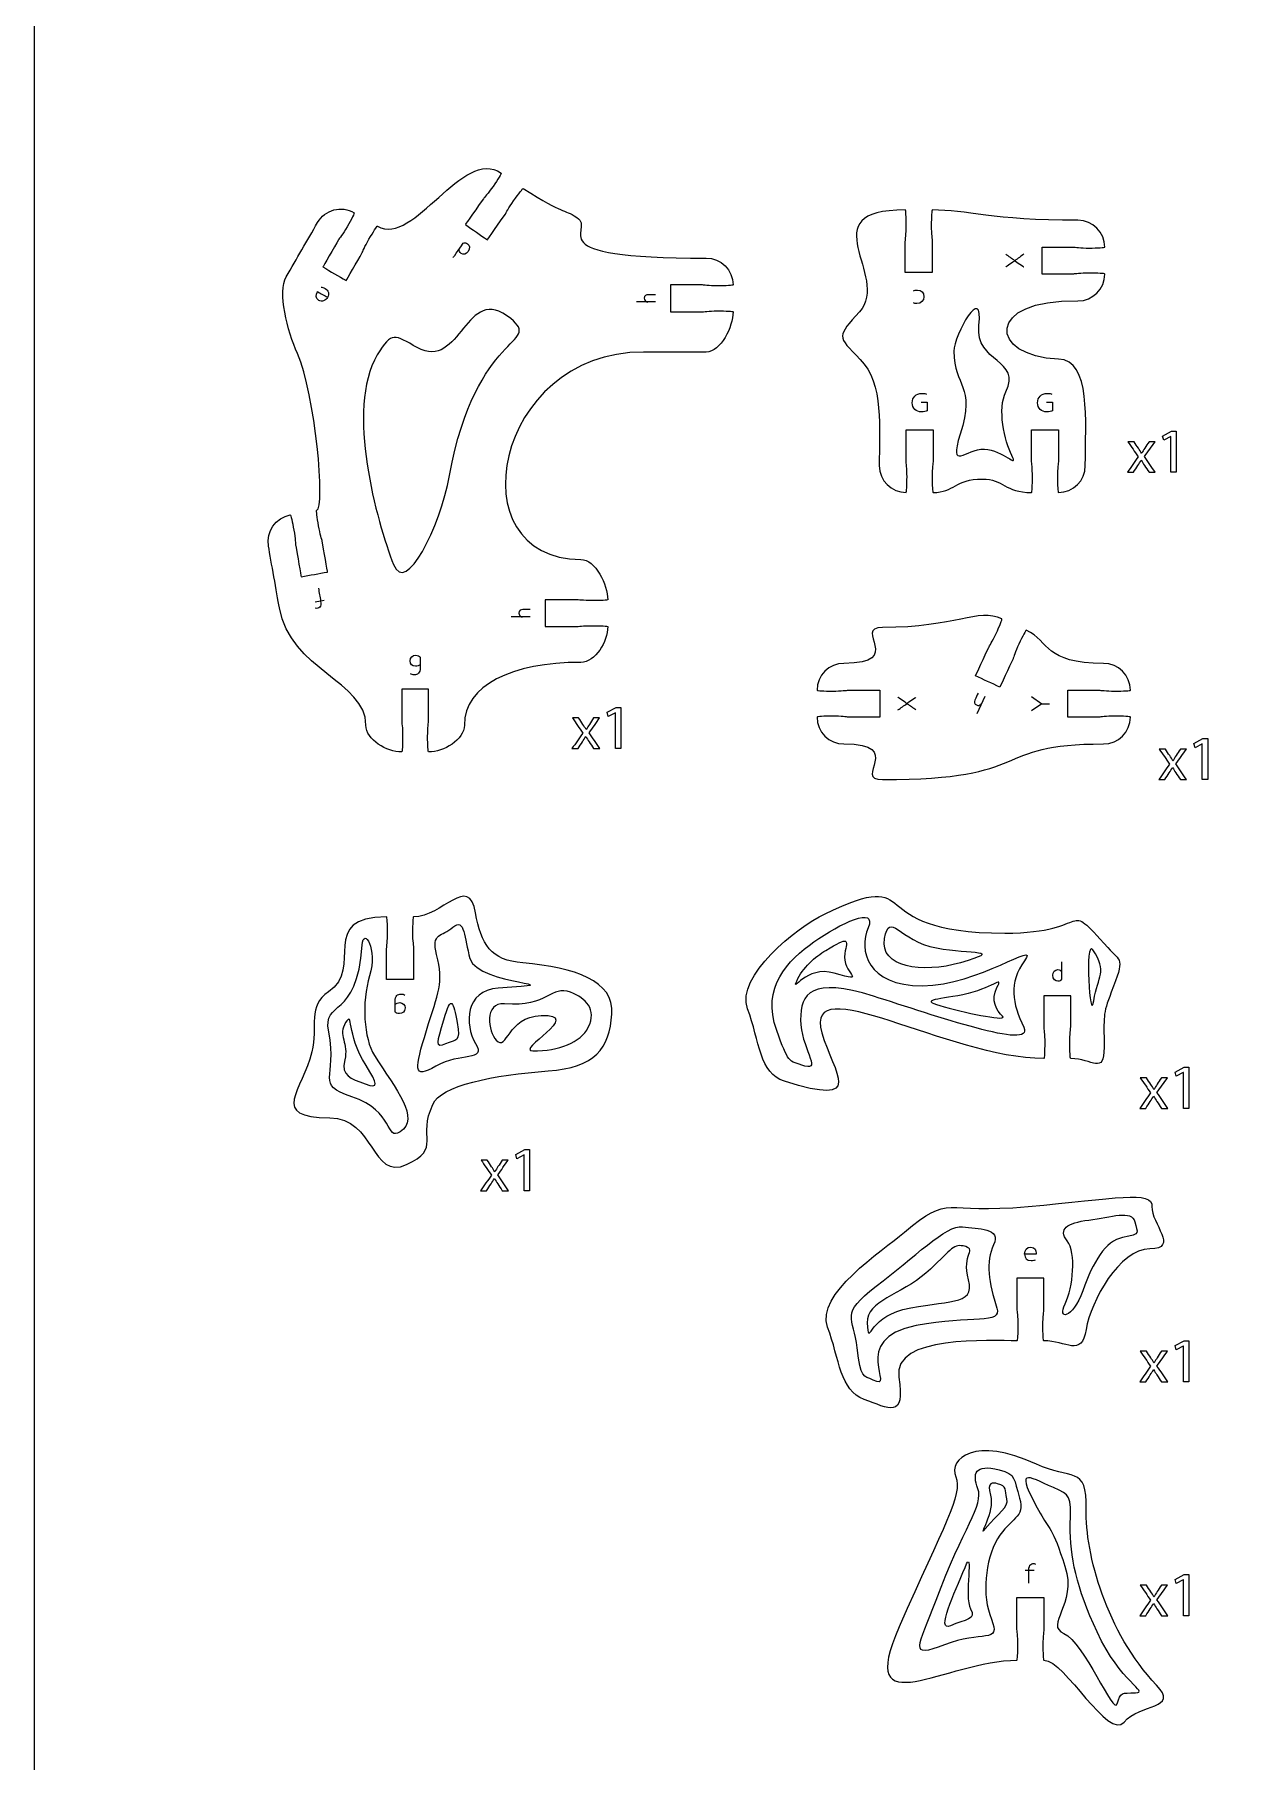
# Model space of a CAD drawing. Extents: x 0 to 1000, y 0 to 600.
# Drawn here: x 203.9 to 339.8, y 214.3 to 407.2 of the extents above; entities that cross this region are included whole.
import ezdxf

# ---------------------------------------------------------------- set-up
doc = ezdxf.new("R2010")
doc.units = 0
doc.header["$MEASUREMENT"] = 0
doc.layers.add('DEFAULT', color=7, linetype='CONTINUOUS')

msp = doc.modelspace()

# ---------------------------------------------------------------- linework, layer by layer
at = {"layer": 'DEFAULT', "color": 250}
for points in [[(349.46, 570.05), (980.05, 570.05), (980.05, 20.05), (203.88, 20.05), (203.88, 570.05), (223.88, 570.05)], [(273.25, 377.32), (271.12, 377.32)], [(236.24, 343.98), (235.23, 343.8)], [(259.25, 342.16), (257.12, 342.16)], [(310.01, 333.27), (309.11, 331.34)], [(315.22, 333.25), (316.39, 332.44), (317.25, 332.44)], [(316.39, 332.44), (315.22, 331.67)], [(314.53, 235.69), (315.55, 235.69)]]:
    msp.add_lwpolyline(points, dxfattribs=at)
for points in [[(330.81, 362.3), (330.8, 362.3), (330, 361.87), (329.88, 362.35), (330.88, 362.88), (331.41, 362.88), (331.41, 358.3), (330.81, 358.3)], [(268.78, 331.45), (268.77, 331.45), (267.97, 331.02), (267.85, 331.49), (268.85, 332.03), (269.38, 332.03), (269.38, 327.44), (268.78, 327.44)], [(334.31, 327.97), (334.3, 327.97), (333.5, 327.54), (333.38, 328.02), (334.38, 328.55), (334.91, 328.55), (334.91, 323.97), (334.31, 323.97)], [(332.2, 291.27), (332.18, 291.27), (331.39, 290.84), (331.27, 291.31), (332.27, 291.85), (332.8, 291.85), (332.8, 287.26), (332.2, 287.26)], [(258.58, 282.07), (258.56, 282.07), (257.76, 281.64), (257.64, 282.11), (258.65, 282.65), (259.18, 282.65), (259.18, 278.06), (258.58, 278.06)], [(332.2, 260.72), (332.18, 260.72), (331.39, 260.29), (331.27, 260.77), (332.27, 261.3), (332.8, 261.3), (332.8, 256.72), (332.2, 256.72)], [(332.2, 234.61), (332.18, 234.61), (331.39, 234.18), (331.27, 234.65), (332.27, 235.19), (332.8, 235.19), (332.8, 230.6), (332.2, 230.6)]]:
    msp.add_lwpolyline(points, close=True, dxfattribs=at)
at = {"layer": 'DEFAULT', "color": 1}
for points, knots in [([(230.01, 350.06), (230.32, 348.33), (230.92, 344.89), (231.23, 343.16), (232.44, 336.27), (240.9, 334.88), (240.9, 330.07), (240.9, 328.41), (243.24, 327.06), (244.89, 327.06), (244.95, 327.06), (245, 327.85), (245, 328.81), (245, 329.78), (244.89, 330.39), (244.89, 330.56), (244.89, 331.73), (244.89, 332.9), (244.89, 334.06), (245.9, 334.06), (246.9, 334.06), (247.9, 334.06), (247.9, 332.9), (247.9, 331.73), (247.9, 330.56), (247.9, 330.39), (247.79, 329.78), (247.79, 328.81), (247.79, 327.85), (247.84, 327.06), (247.9, 327.06), (249.56, 327.06), (251.89, 328.41), (251.89, 330.07), (251.89, 334.49), (257.16, 337.07), (264.9, 337.07), (266.56, 337.07), (267.9, 339.41), (267.9, 341.07), (267.9, 341.12), (267.11, 341.16), (266.15, 341.16), (265.18, 341.16), (264.57, 341.07), (264.4, 341.07), (263.23, 341.07), (262.06, 341.07), (260.9, 341.07), (260.9, 342.07), (260.9, 343.06), (260.9, 344.06), (262.06, 344.06), (263.23, 344.06), (264.4, 344.06), (264.57, 344.06), (265.18, 343.97), (266.15, 343.97), (267.11, 343.97), (267.9, 344.01), (267.9, 344.06), (267.9, 345.72), (266.56, 348.57), (264.9, 348.57), (250.9, 348.57), (255.11, 371.73), (271.9, 371.73), (274.23, 371.73), (276.56, 371.73), (278.9, 371.73), (280.55, 371.73), (281.9, 374.57), (281.9, 376.22), (281.9, 376.28), (281.11, 376.32), (280.15, 376.32), (279.18, 376.32), (278.57, 376.22), (278.4, 376.22), (277.23, 376.22), (276.07, 376.22), (274.9, 376.22), (274.9, 377.22), (274.9, 378.22), (274.9, 379.23), (276.07, 379.23), (277.23, 379.23), (278.4, 379.23), (278.57, 379.22), (279.18, 379.12), (280.15, 379.12), (281.11, 379.12), (281.9, 379.17), (281.9, 379.22), (281.9, 380.88), (280.55, 382.22), (278.9, 382.22), (259.34, 382.22), (266.7, 385.33), (264.47, 386.75), (262.76, 387.84), (263.27, 386.92), (258.47, 389.99), (258.43, 390.02), (257.94, 389.41), (257.39, 388.61), (256.83, 387.82), (256.56, 387.26), (256.47, 387.12), (255.96, 386.4), (254.46, 384.25), (254.46, 384.25), (253.64, 384.83), (252.82, 385.4), (252, 385.97), (252, 385.97), (253.51, 388.12), (254.01, 388.84), (254.11, 388.98), (254.54, 389.42), (255.09, 390.22), (255.65, 391.01), (256.06, 391.68), (256.01, 391.71), (251.69, 394.72), (246.3, 383.42), (242.19, 385.79), (242.14, 385.82), (241.71, 385.16), (241.23, 384.32), (240.75, 383.48), (240.53, 382.91), (240.44, 382.76), (240.01, 382), (238.69, 379.72), (238.69, 379.72), (237.83, 380.22), (236.96, 380.72), (236.09, 381.23), (236.09, 381.23), (237.41, 383.5), (237.84, 384.26), (237.93, 384.41), (238.32, 384.88), (238.81, 385.72), (239.29, 386.56), (239.64, 387.26), (239.59, 387.29), (238.16, 388.12), (236.33, 387.63), (235.5, 386.19), (234.33, 384.17), (233.16, 382.15), (232, 380.13), (231.02, 378.44), (232.12, 374.1), (233.25, 371.55), (235.24, 367.04), (236.4, 354.23), (235.4, 354.05), (235.35, 354.04), (235.44, 353.26), (235.61, 352.31), (235.78, 351.36), (235.98, 350.78), (236.01, 350.6), (236.16, 349.74), (236.62, 347.16), (236.62, 347.16), (235.63, 346.99), (234.65, 346.81), (233.66, 346.64), (233.66, 346.64), (233.21, 349.22), (233.06, 350.09), (233.02, 350.26), (233.02, 350.87), (232.85, 351.83), (232.68, 352.77), (232.51, 353.53), (232.45, 353.53), (230.81, 353.24), (229.73, 351.69), (230.01, 350.06)], [1, 1, 1, 1, 2, 2, 2, 3, 3, 3, 4, 4, 4, 5, 5, 5, 6, 6, 6, 15.92, 15.92, 15.92, 24.43, 24.43, 24.43, 34.35, 34.35, 34.35, 35.35, 35.35, 35.35, 36.35, 36.35, 36.35, 37.35, 37.35, 37.35, 38.35, 38.35, 38.35, 39.35, 39.35, 39.35, 40.35, 40.35, 40.35, 41.35, 41.35, 41.35, 51.27, 51.27, 51.27, 59.77, 59.77, 59.77, 69.69, 69.69, 69.69, 70.69, 70.69, 70.69, 71.69, 71.69, 71.69, 72.69, 72.69, 72.69, 73.69, 73.69, 73.69, 93.53, 93.53, 93.53, 94.53, 94.53, 94.53, 95.53, 95.53, 95.53, 96.53, 96.53, 96.53, 106.45, 106.45, 106.45, 114.96, 114.96, 114.96, 124.88, 124.88, 124.88, 125.88, 125.88, 125.88, 126.88, 126.88, 126.88, 127.88, 127.88, 127.88, 128.88, 128.88, 128.88, 129.88, 129.88, 129.88, 130.88, 130.88, 130.88, 131.88, 131.88, 131.88, 132.88, 132.88, 132.88, 141.388543, 141.388543, 141.388543, 142.388543, 142.388543, 142.388543, 143.388543, 143.388543, 143.388543, 144.388543, 144.388543, 144.388543, 145.388543, 145.388543, 145.388543, 146.388543, 146.388543, 146.388543, 147.388543, 147.388543, 147.388543, 148.388543, 148.388543, 148.388543, 156.901151, 156.901151, 156.901151, 157.901151, 157.901151, 157.901151, 158.901151, 158.901151, 158.901151, 159.901151, 159.901151, 159.901151, 160.901151, 160.901151, 160.901151, 180.748128, 180.748128, 180.748128, 181.748128, 181.748128, 181.748128, 182.748128, 182.748128, 182.748128, 183.748128, 183.748128, 183.748128, 184.748128, 184.748128, 184.748128, 185.748128, 185.748128, 185.748128, 194.256083, 194.256083, 194.256083, 195.256083, 195.256083, 195.256083, 196.256083, 196.256083, 196.256083, 197.256083, 197.256083, 197.256083, 198.256083, 198.256083, 198.256083, 198.256083]), ([(321.67, 380.54), (322.64, 380.54), (323.42, 380.5), (323.42, 380.44), (323.42, 378.78), (322.08, 377.44), (320.42, 377.44), (309.99, 377.68), (310.46, 371.21), (318.24, 370.94), (321.92, 370.8), (321.24, 364.02), (321.24, 359.04), (321.24, 357.38), (319.9, 356.04), (318.24, 356.04), (318.18, 356.04), (318.13, 356.82), (318.13, 357.79), (318.13, 358.75), (318.24, 359.36), (318.24, 359.54), (318.24, 360.7), (318.24, 361.87), (318.24, 363.04), (317.24, 363.04), (316.24, 363.04), (315.24, 363.04), (315.24, 361.87), (315.24, 360.7), (315.24, 359.54), (315.24, 359.36), (315.34, 358.75), (315.34, 357.79), (315.34, 356.82), (315.29, 356.04), (315.24, 356.04), (312.2, 356.04), (312.14, 357.54), (309.74, 357.54), (306.69, 357.54), (306.64, 356.04), (304.24, 356.04), (304.18, 356.04), (304.13, 356.82), (304.13, 357.79), (304.13, 358.75), (304.24, 359.36), (304.24, 359.54), (304.24, 360.7), (304.24, 361.87), (304.24, 363.04), (303.23, 363.04), (302.23, 363.04), (301.23, 363.04), (301.23, 361.87), (301.23, 360.7), (301.23, 359.54), (301.23, 359.36), (301.33, 358.75), (301.33, 357.79), (301.33, 356.82), (301.29, 356.04), (301.23, 356.04), (299.58, 356.04), (298.23, 357.38), (298.23, 359.04), (298.23, 363.1), (298.76, 368.25), (296.1, 370.91), (293.44, 373.56), (293.55, 373.46), (296.02, 376.22), (299.55, 380.17), (290.33, 387.6), (301.14, 387.6), (301.2, 387.6), (301.24, 386.82), (301.24, 385.85), (301.24, 384.88), (301.14, 384.28), (301.14, 384.1), (301.14, 382.93), (301.14, 381.77), (301.14, 380.6), (302.14, 380.6), (303.14, 380.6), (304.14, 380.6), (304.14, 381.77), (304.14, 382.93), (304.14, 384.1), (304.14, 384.28), (304.04, 384.88), (304.04, 385.85), (304.04, 386.82), (304.09, 387.6), (304.14, 387.6), (308.04, 387.6), (310.79, 386.44), (320.42, 386.44), (322.08, 386.44), (323.42, 385.1), (323.42, 383.44), (323.42, 383.39), (322.64, 383.34), (321.67, 383.34), (320.7, 383.34), (320.09, 383.44), (319.92, 383.44), (318.75, 383.44), (317.59, 383.44), (316.42, 383.44), (316.42, 382.44), (316.42, 381.44), (316.42, 380.44), (317.59, 380.44), (318.75, 380.44), (319.92, 380.44), (320.09, 380.44), (320.7, 380.54), (321.67, 380.54)], [1, 1, 1, 1, 2, 2, 2, 3, 3, 3, 4, 4, 4, 5, 5, 5, 6, 6, 6, 7, 7, 7, 8, 8, 8, 17.92, 17.92, 17.92, 26.43, 26.43, 26.43, 36.35, 36.35, 36.35, 37.35, 37.35, 37.35, 38.35, 38.35, 38.35, 39.35, 39.35, 39.35, 40.35, 40.35, 40.35, 41.35, 41.35, 41.35, 42.35, 42.35, 42.35, 52.27, 52.27, 52.27, 60.78, 60.78, 60.78, 70.7, 70.7, 70.7, 71.7, 71.7, 71.7, 72.7, 72.7, 72.7, 73.7, 73.7, 73.7, 74.7, 74.7, 74.7, 75.7, 75.7, 75.7, 76.7, 76.7, 76.7, 77.7, 77.7, 77.7, 78.7, 78.7, 78.7, 88.62, 88.62, 88.62, 97.12, 97.12, 97.12, 107.04, 107.04, 107.04, 108.04, 108.04, 108.04, 109.04, 109.04, 109.04, 110.04, 110.04, 110.04, 111.04, 111.04, 111.04, 112.04, 112.04, 112.04, 113.04, 113.04, 113.04, 122.96, 122.96, 122.96, 131.47, 131.47, 131.47, 141.39, 141.39, 141.39, 142.39, 142.39, 142.39, 142.39]), ([(242.16, 371.4), (243.78, 374.13), (244.12, 373.63), (246.63, 372.22), (251.52, 369.49), (252, 379.63), (257.07, 375.46), (260.63, 372.53), (253.23, 374.15), (250.23, 357.95), (249.15, 352.1), (245.34, 344.5), (243.98, 347.99), (242.14, 352.75), (238.57, 365.34), (242.16, 371.4)], [1, 1, 1, 1, 2, 2, 2, 3, 3, 3, 4, 4, 4, 5, 5, 5, 6, 6, 6, 6]), ([(324.53, 331.06), (325.5, 331.06), (326.28, 331.02), (326.28, 330.96), (326.28, 329.3), (324.94, 327.96), (323.28, 327.96), (310.44, 327.96), (315.8, 323.97), (298.6, 323.97), (295.13, 323.97), (301.22, 327.96), (294.28, 327.96), (292.62, 327.96), (291.28, 329.3), (291.28, 330.96), (291.28, 331.02), (292.06, 331.06), (293.03, 331.06), (294, 331.06), (294.6, 330.96), (294.78, 330.96), (295.95, 330.96), (297.11, 330.96), (298.28, 330.96), (298.28, 331.96), (298.28, 332.96), (298.28, 333.96), (297.11, 333.96), (295.95, 333.96), (294.78, 333.96), (294.6, 333.96), (294, 333.86), (293.03, 333.86), (292.06, 333.86), (291.28, 333.91), (291.28, 333.96), (291.28, 335.62), (292.62, 336.96), (294.28, 336.96), (301.22, 336.96), (295.13, 340.96), (298.6, 340.96), (306.85, 340.96), (309.21, 343.18), (311.93, 341.92), (311.98, 341.89), (311.69, 341.16), (311.28, 340.29), (310.87, 339.41), (310.53, 338.9), (310.45, 338.74), (310.08, 337.95), (308.97, 335.57), (308.97, 335.57), (309.88, 335.15), (310.79, 334.72), (311.69, 334.3), (311.69, 334.3), (312.8, 336.68), (313.17, 337.47), (313.25, 337.63), (313.41, 338.23), (313.82, 339.1), (314.23, 339.98), (314.6, 340.67), (314.65, 340.65), (317.37, 339.38), (316.6, 336.96), (323.28, 336.96), (324.94, 336.96), (326.28, 335.62), (326.28, 333.96), (326.28, 333.91), (325.5, 333.86), (324.53, 333.86), (323.56, 333.86), (322.95, 333.96), (322.78, 333.96), (321.61, 333.96), (320.44, 333.96), (319.28, 333.96), (319.28, 332.96), (319.28, 331.96), (319.28, 330.96), (320.44, 330.96), (321.61, 330.96), (322.78, 330.96), (322.95, 330.96), (323.56, 331.06), (324.53, 331.06)], [1, 1, 1, 1, 2, 2, 2, 3, 3, 3, 4, 4, 4, 5, 5, 5, 6, 6, 6, 7, 7, 7, 8, 8, 8, 17.92, 17.92, 17.92, 26.43, 26.43, 26.43, 36.35, 36.35, 36.35, 37.35, 37.35, 37.35, 38.35, 38.35, 38.35, 39.35, 39.35, 39.35, 40.35, 40.35, 40.35, 41.35, 41.35, 41.35, 42.35, 42.35, 42.35, 43.35, 43.35, 43.35, 44.35, 44.35, 44.35, 52.854834, 52.854834, 52.854834, 53.854834, 53.854834, 53.854834, 54.854834, 54.854834, 54.854834, 55.854834, 55.854834, 55.854834, 56.854834, 56.854834, 56.854834, 57.854834, 57.854834, 57.854834, 58.854834, 58.854834, 58.854834, 59.854834, 59.854834, 59.854834, 69.774834, 69.774834, 69.774834, 78.284834, 78.284834, 78.284834, 88.204834, 88.204834, 88.204834, 89.204834, 89.204834, 89.204834, 89.204834]), ([(319.61, 292.83), (322.06, 292.83), (323.34, 290.9), (323.34, 294.09), (323.34, 297.61), (323.15, 297.65), (324.14, 300.22), (325.67, 304.19), (325.23, 303.6), (323.76, 305.21), (318.57, 310.94), (322.47, 306.83), (312.24, 306.83), (295.62, 306.83), (303.59, 314.44), (292.11, 308.96), (289.09, 307.52), (282.14, 301.99), (283.52, 298.38), (284.89, 294.76), (284.84, 291.15), (287.63, 290.28), (296.88, 287.39), (293.13, 291.09), (291.82, 295.69), (289.73, 303.07), (305.99, 292.83), (316.61, 292.83), (316.67, 292.83), (316.71, 293.62), (316.71, 294.58), (316.71, 295.55), (316.61, 296.16), (316.61, 296.33), (316.61, 297.5), (316.61, 298.67), (316.61, 299.83), (317.61, 299.83), (318.61, 299.83), (319.61, 299.83), (319.61, 298.67), (319.61, 297.5), (319.61, 296.33), (319.61, 296.16), (319.51, 295.55), (319.51, 294.58), (319.51, 293.62), (319.55, 292.83), (319.61, 292.83)], [1, 1, 1, 1, 2, 2, 2, 3, 3, 3, 4, 4, 4, 5, 5, 5, 6, 6, 6, 7, 7, 7, 8, 8, 8, 9, 9, 9, 10, 10, 10, 11, 11, 11, 12, 12, 12, 21.92, 21.92, 21.92, 30.42, 30.42, 30.42, 40.34, 40.34, 40.34, 41.34, 41.34, 41.34, 42.34, 42.34, 42.34, 42.34]), ([(268.37, 297.79), (268.09, 293.97), (266.51, 291.81), (261.25, 291.44), (255.25, 291.01), (249.14, 289.78), (248.38, 287.71), (246.59, 283.97), (249.42, 282.8), (245.44, 280.98), (241.46, 279.16), (241.92, 286.21), (236.85, 286.21), (229.96, 286.21), (233.84, 289.26), (234.85, 293.56), (235.54, 296.43), (234.35, 298.71), (236.72, 300.28), (240.72, 302.92), (235.42, 308.64), (243.21, 308.64), (243.26, 308.64), (243.31, 307.86), (243.31, 306.89), (243.31, 305.93), (243.21, 305.32), (243.21, 305.14), (243.21, 303.98), (243.21, 302.81), (243.21, 301.64), (244.21, 301.64), (245.21, 301.64), (246.21, 301.64), (246.21, 302.81), (246.21, 303.98), (246.21, 305.14), (246.21, 305.32), (246.1, 305.93), (246.1, 306.89), (246.1, 307.86), (246.15, 308.64), (246.21, 308.64), (249.43, 308.64), (252.36, 313.5), (253.14, 309.1), (253.77, 305.55), (254.81, 303.81), (258.44, 303.5), (264.26, 303), (268.64, 301.51), (268.37, 297.79)], [1, 1, 1, 1, 2, 2, 2, 3, 3, 3, 4, 4, 4, 5, 5, 5, 6, 6, 6, 7, 7, 7, 8, 8, 8, 9, 9, 9, 10, 10, 10, 19.92, 19.92, 19.92, 28.43, 28.43, 28.43, 38.35, 38.35, 38.35, 39.35, 39.35, 39.35, 40.35, 40.35, 40.35, 41.35, 41.35, 41.35, 42.35, 42.35, 42.35, 43.35, 43.35, 43.35, 43.35]), ([(316.61, 261.31), (319.07, 261.31), (320.84, 259.42), (321.34, 262.56), (321.84, 265.71), (325.07, 271.56), (328.44, 271.56), (331.8, 271.56), (328.56, 274.43), (328.69, 276.29), (328.81, 278.16), (324.58, 277.16), (314.86, 276.29), (305.15, 275.42), (306.27, 277.83), (301.04, 273.43), (298.48, 271.28), (291.08, 266.46), (292.45, 262.84), (293.82, 259.23), (293.82, 255.75), (296.56, 254.75), (299.3, 253.76), (301.17, 252.51), (300.42, 257.24), (299.67, 261.97), (310.67, 261.3), (313.61, 261.3), (313.67, 261.3), (313.71, 262.09), (313.71, 263.05), (313.71, 264.02), (313.61, 264.63), (313.61, 264.8), (313.61, 265.97), (313.61, 267.14), (313.61, 268.3), (314.61, 268.3), (315.61, 268.3), (316.61, 268.3), (316.61, 267.14), (316.61, 265.97), (316.61, 264.8), (316.61, 264.63), (316.51, 264.02), (316.51, 263.05), (316.51, 262.09), (316.55, 261.31), (316.61, 261.31)], [1, 1, 1, 1, 2, 2, 2, 3, 3, 3, 4, 4, 4, 5, 5, 5, 6, 6, 6, 7, 7, 7, 8, 8, 8, 9, 9, 9, 10, 10, 10, 11, 11, 11, 12, 12, 12, 21.92, 21.92, 21.92, 30.42, 30.42, 30.42, 40.34, 40.34, 40.34, 41.34, 41.34, 41.34, 42.34, 42.34, 42.34, 42.34]), ([(313.61, 225.63), (305.81, 225.63), (295.47, 218.08), (300.45, 229.37), (305.43, 240.66), (307.6, 244.12), (306.78, 246.11), (305.95, 248.11), (308.92, 250.72), (315.78, 247.51), (319.6, 245.72), (321.47, 247.47), (321.34, 242.49), (321.22, 237.5), (323.62, 228.72), (329.19, 222.85), (331.79, 220.11), (327.32, 220.84), (325.58, 218.71), (323.83, 216.58), (318.96, 225.63), (316.61, 225.63), (316.55, 225.63), (316.51, 226.41), (316.51, 227.38), (316.51, 228.34), (316.61, 228.95), (316.61, 229.13), (316.61, 230.29), (316.61, 231.46), (316.61, 232.63), (315.61, 232.63), (314.61, 232.63), (313.61, 232.63), (313.61, 231.46), (313.61, 230.29), (313.61, 229.13), (313.61, 228.95), (313.71, 228.34), (313.71, 227.38), (313.71, 226.41), (313.66, 225.63), (313.61, 225.63)], [1, 1, 1, 1, 2, 2, 2, 3, 3, 3, 4, 4, 4, 5, 5, 5, 6, 6, 6, 7, 7, 7, 8, 8, 8, 9, 9, 9, 10, 10, 10, 19.92, 19.92, 19.92, 28.42, 28.42, 28.42, 38.34, 38.34, 38.34, 39.34, 39.34, 39.34, 40.34, 40.34, 40.34, 40.34])]:
    msp.add_open_spline(points, degree=3, knots=knots, dxfattribs=at)
at = {"layer": 'DEFAULT', "color": 250}
for points, knots in [([(250.65, 382.29), (250.65, 382.29), (251.71, 383.79), (251.76, 383.88), (251.93, 383.95), (252.08, 383.94), (252.23, 383.83), (252.47, 383.66), (252.57, 383.32), (252.32, 382.96), (252.11, 382.65), (251.78, 382.57), (251.52, 382.75), (251.35, 382.87), (251.28, 383.03), (251.28, 383.19)], [0, 0, 0, 0, 1.002828, 1.002828, 1.002828, 2.005657, 2.005657, 2.005657, 3.008485, 3.008485, 3.008485, 4.011314, 4.011314, 4.011314, 5.014142, 5.014142, 5.014142, 5.014142]), ([(312.37, 381.26), (312.37, 381.26), (313.26, 381.84), (313.37, 381.93), (313.04, 382.16), (312.7, 382.4), (312.37, 382.63)], [0, 0, 0, 0, 1, 1, 1, 4.453882, 4.453882, 4.453882, 4.453882]), ([(314.39, 382.66), (314.05, 382.42), (313.71, 382.18), (313.37, 381.93), (313.49, 381.84), (314.39, 381.23), (314.39, 381.23)], [0, 0, 0, 0, 3.543247, 3.543247, 3.543247, 4.543247, 4.543247, 4.543247, 4.543247]), ([(235.89, 378.99), (235.99, 378.98), (236.16, 378.94), (236.35, 378.82), (236.74, 378.6), (236.82, 378.21), (236.6, 377.83), (236.39, 377.45), (235.99, 377.29), (235.62, 377.5), (235.21, 377.73), (235.31, 378.16), (235.45, 378.39), (235.48, 378.44), (235.49, 378.45), (235.5, 378.47), (235.87, 378.26), (236.24, 378.05), (236.6, 377.84)], [0, 0, 0, 0, 1, 1, 1, 2, 2, 2, 3, 3, 3, 4, 4, 4, 5, 5, 5, 8.610665, 8.610665, 8.610665, 8.610665]), ([(273.25, 378.13), (272.98, 378.13), (272.7, 378.13), (272.42, 378.13), (272.19, 378.13), (271.99, 378.03), (271.99, 377.74), (271.99, 377.55), (272.11, 377.39), (272.26, 377.33), (272.29, 377.32), (272.33, 377.31), (272.38, 377.31)], [0, 0, 0, 0, 2.36, 2.36, 2.36, 3.36, 3.36, 3.36, 4.36, 4.36, 4.36, 5.36, 5.36, 5.36, 5.36]), ([(302.07, 378.57), (302.14, 378.6), (302.3, 378.65), (302.49, 378.65), (302.93, 378.65), (303.21, 378.35), (303.21, 377.91), (303.21, 377.46), (302.91, 377.14), (302.43, 377.14), (302.28, 377.14), (302.14, 377.18), (302.07, 377.21)], [0, 0, 0, 0, 1, 1, 1, 2, 2, 2, 3, 3, 3, 4, 4, 4, 4]), ([(302.9, 366.13), (303.12, 366.13), (303.34, 366.13), (303.57, 366.13), (303.57, 365.81), (303.57, 365.48), (303.57, 365.16), (303.45, 365.12), (303.22, 365.05), (302.94, 365.05), (302.64, 365.05), (302.39, 365.13), (302.19, 365.32), (302.02, 365.49), (301.91, 365.76), (301.91, 366.07), (301.91, 366.67), (302.32, 367.11), (303, 367.11), (303.23, 367.11), (303.42, 367.07), (303.51, 367.02)], [0, 0, 0, 0, 1.89, 1.89, 1.89, 4.64, 4.64, 4.64, 5.64, 5.64, 5.64, 6.64, 6.64, 6.64, 7.64, 7.64, 7.64, 8.64, 8.64, 8.64, 9.64, 9.64, 9.64, 9.64]), ([(316.9, 366.13), (317.12, 366.13), (317.34, 366.13), (317.57, 366.13), (317.57, 365.81), (317.57, 365.48), (317.57, 365.16), (317.45, 365.12), (317.22, 365.05), (316.95, 365.05), (316.64, 365.05), (316.39, 365.13), (316.19, 365.32), (316.02, 365.49), (315.91, 365.76), (315.91, 366.07), (315.91, 366.67), (316.33, 367.11), (317, 367.11), (317.24, 367.11), (317.42, 367.07), (317.51, 367.02)], [0, 0, 0, 0, 1.89, 1.89, 1.89, 4.64, 4.64, 4.64, 5.64, 5.64, 5.64, 6.64, 6.64, 6.64, 7.64, 7.64, 7.64, 8.64, 8.64, 8.64, 9.64, 9.64, 9.64, 9.64]), ([(326.69, 361.71), (326.85, 361.47), (327.01, 361.22), (327.17, 360.98), (327.3, 360.79), (327.41, 360.61), (327.52, 360.42), (327.53, 360.42), (327.53, 360.42), (327.54, 360.42), (327.65, 360.62), (327.77, 360.8), (327.88, 360.98), (328.04, 361.23), (328.2, 361.47), (328.36, 361.71), (328.58, 361.71), (328.81, 361.71), (329.03, 361.71), (328.64, 361.16), (328.25, 360.61), (327.86, 360.06), (328.26, 359.47), (328.66, 358.88), (329.06, 358.3), (328.83, 358.3), (328.59, 358.3), (328.36, 358.3), (328.19, 358.55), (328.02, 358.81), (327.86, 359.06), (327.72, 359.26), (327.61, 359.45), (327.49, 359.66), (327.49, 359.66), (327.48, 359.66), (327.48, 359.66), (327.36, 359.45), (327.24, 359.27), (327.12, 359.06), (326.95, 358.81), (326.79, 358.55), (326.62, 358.3), (326.39, 358.3), (326.17, 358.3), (325.94, 358.3), (326.34, 358.88), (326.75, 359.46), (327.15, 360.04), (326.77, 360.6), (326.38, 361.15), (325.99, 361.71), (326.23, 361.71), (326.46, 361.71), (326.69, 361.71)], [0, 0, 0, 0, 2.496157, 2.496157, 2.496157, 3.496157, 3.496157, 3.496157, 3.556157, 3.556157, 3.556157, 4.556157, 4.556157, 4.556157, 7.024598, 7.024598, 7.024598, 8.924598, 8.924598, 8.924598, 14.651063, 14.651063, 14.651063, 20.697549, 20.697549, 20.697549, 22.697549, 22.697549, 22.697549, 25.299241, 25.299241, 25.299241, 26.299241, 26.299241, 26.299241, 26.339241, 26.339241, 26.339241, 27.339241, 27.339241, 27.339241, 29.930071, 29.930071, 29.930071, 31.870071, 31.870071, 31.870071, 37.889805, 37.889805, 37.889805, 43.654005, 43.654005, 43.654005, 45.614005, 45.614005, 45.614005, 45.614005]), ([(235.59, 345.34), (235.67, 344.86), (235.75, 344.39), (235.84, 343.91), (235.94, 343.3), (235.67, 343), (235.21, 343.12)], [0, 0, 0, 0, 4.111764, 4.111764, 4.111764, 5.111764, 5.111764, 5.111764, 5.111764]), ([(259.25, 342.97), (258.98, 342.97), (258.7, 342.97), (258.42, 342.97), (258.19, 342.97), (257.99, 342.87), (257.99, 342.58), (257.99, 342.38), (258.11, 342.23), (258.25, 342.17), (258.29, 342.16), (258.33, 342.15), (258.38, 342.15)], [0, 0, 0, 0, 2.36, 2.36, 2.36, 3.36, 3.36, 3.36, 4.36, 4.36, 4.36, 5.36, 5.36, 5.36, 5.36]), ([(246.95, 336.84), (246.87, 336.73), (246.64, 336.64), (246.43, 336.64), (246.08, 336.64), (245.83, 336.89), (245.83, 337.23), (245.83, 337.64), (246.14, 337.87), (246.46, 337.87), (246.7, 337.87), (246.9, 337.76), (246.96, 337.66), (246.95, 337.56), (246.95, 336.51), (246.95, 336.51), (246.95, 336.18), (246.89, 335.97), (246.76, 335.85), (246.64, 335.72), (246.46, 335.68), (246.3, 335.68), (246.15, 335.68), (245.98, 335.72), (245.88, 335.8)], [0, 0, 0, 0, 1, 1, 1, 2, 2, 2, 3, 3, 3, 4, 4, 4, 5, 5, 5, 6, 6, 6, 7, 7, 7, 8, 8, 8, 8]), ([(300.31, 331.75), (300.65, 331.99), (300.99, 332.23), (301.33, 332.47), (301.21, 332.56), (300.31, 333.17), (300.31, 333.17)], [0, 0, 0, 0, 3.543247, 3.543247, 3.543247, 4.543247, 4.543247, 4.543247, 4.543247]), ([(302.33, 333.15), (302.33, 333.15), (301.45, 332.57), (301.34, 332.48), (301.67, 332.24), (302, 332.01), (302.33, 331.78)], [0, 0, 0, 0, 1, 1, 1, 4.453882, 4.453882, 4.453882, 4.453882]), ([(309.27, 333.62), (309.15, 333.37), (309.03, 333.12), (308.92, 332.86), (308.82, 332.65), (308.83, 332.43), (309.09, 332.31), (309.27, 332.22), (309.46, 332.27), (309.57, 332.38), (309.6, 332.4), (309.62, 332.44), (309.64, 332.48)], [0, 0, 0, 0, 2.362118, 2.362118, 2.362118, 3.362118, 3.362118, 3.362118, 4.362118, 4.362118, 4.362118, 5.362118, 5.362118, 5.362118, 5.362118]), ([(264.65, 330.86), (264.82, 330.61), (264.98, 330.37), (265.14, 330.12), (265.27, 329.93), (265.37, 329.76), (265.49, 329.56), (265.49, 329.56), (265.5, 329.56), (265.51, 329.56), (265.62, 329.77), (265.73, 329.95), (265.85, 330.13), (266.01, 330.37), (266.17, 330.61), (266.33, 330.86), (266.55, 330.86), (266.77, 330.86), (267, 330.86), (266.61, 330.31), (266.22, 329.76), (265.83, 329.21), (266.23, 328.62), (266.63, 328.03), (267.03, 327.44), (266.8, 327.44), (266.56, 327.44), (266.33, 327.44), (266.16, 327.7), (265.99, 327.95), (265.83, 328.21), (265.69, 328.41), (265.58, 328.6), (265.46, 328.8), (265.45, 328.8), (265.45, 328.8), (265.44, 328.8), (265.33, 328.6), (265.21, 328.41), (265.08, 328.21), (264.92, 327.95), (264.76, 327.7), (264.59, 327.44), (264.36, 327.44), (264.13, 327.44), (263.91, 327.44), (264.31, 328.02), (264.72, 328.6), (265.12, 329.18), (264.73, 329.74), (264.35, 330.3), (263.96, 330.86), (264.19, 330.86), (264.42, 330.86), (264.65, 330.86)], [0, 0, 0, 0, 2.496157, 2.496157, 2.496157, 3.496157, 3.496157, 3.496157, 3.556157, 3.556157, 3.556157, 4.556157, 4.556157, 4.556157, 7.024598, 7.024598, 7.024598, 8.924598, 8.924598, 8.924598, 14.651063, 14.651063, 14.651063, 20.697549, 20.697549, 20.697549, 22.697549, 22.697549, 22.697549, 25.299241, 25.299241, 25.299241, 26.299241, 26.299241, 26.299241, 26.339241, 26.339241, 26.339241, 27.339241, 27.339241, 27.339241, 29.930071, 29.930071, 29.930071, 31.870071, 31.870071, 31.870071, 37.889805, 37.889805, 37.889805, 43.654005, 43.654005, 43.654005, 45.614005, 45.614005, 45.614005, 45.614005]), ([(330.19, 327.38), (330.35, 327.14), (330.51, 326.89), (330.67, 326.65), (330.8, 326.46), (330.91, 326.28), (331.02, 326.09), (331.03, 326.09), (331.03, 326.09), (331.04, 326.09), (331.15, 326.29), (331.27, 326.47), (331.38, 326.65), (331.54, 326.9), (331.7, 327.14), (331.86, 327.38), (332.08, 327.38), (332.3, 327.38), (332.53, 327.38), (332.14, 326.83), (331.75, 326.28), (331.36, 325.73), (331.76, 325.14), (332.16, 324.55), (332.56, 323.97), (332.33, 323.97), (332.09, 323.97), (331.86, 323.97), (331.69, 324.22), (331.52, 324.48), (331.36, 324.74), (331.22, 324.93), (331.11, 325.12), (330.99, 325.33), (330.99, 325.33), (330.98, 325.33), (330.98, 325.33), (330.86, 325.12), (330.74, 324.94), (330.62, 324.74), (330.45, 324.48), (330.29, 324.22), (330.12, 323.97), (329.89, 323.97), (329.67, 323.97), (329.44, 323.97), (329.84, 324.55), (330.25, 325.13), (330.65, 325.71), (330.27, 326.27), (329.88, 326.82), (329.49, 327.38), (329.72, 327.38), (329.96, 327.38), (330.19, 327.38)], [0, 0, 0, 0, 2.496157, 2.496157, 2.496157, 3.496157, 3.496157, 3.496157, 3.556157, 3.556157, 3.556157, 4.556157, 4.556157, 4.556157, 7.024598, 7.024598, 7.024598, 8.924598, 8.924598, 8.924598, 14.651063, 14.651063, 14.651063, 20.697549, 20.697549, 20.697549, 22.697549, 22.697549, 22.697549, 25.299241, 25.299241, 25.299241, 26.299241, 26.299241, 26.299241, 26.339241, 26.339241, 26.339241, 27.339241, 27.339241, 27.339241, 29.930071, 29.930071, 29.930071, 31.870071, 31.870071, 31.870071, 37.889805, 37.889805, 37.889805, 43.654005, 43.654005, 43.654005, 45.614005, 45.614005, 45.614005, 45.614005]), ([(318.6, 303.62), (318.6, 303.62), (318.59, 301.79), (318.6, 301.69), (318.51, 301.53), (318.38, 301.46), (318.19, 301.46), (317.91, 301.46), (317.62, 301.68), (317.62, 302.12), (317.61, 302.49), (317.84, 302.75), (318.16, 302.75), (318.37, 302.75), (318.52, 302.66), (318.6, 302.52)], [0, 0, 0, 0, 1.004, 1.004, 1.004, 2.008, 2.008, 2.008, 3.012, 3.012, 3.012, 4.016, 4.016, 4.016, 5.02, 5.02, 5.02, 5.02]), ([(244.16, 298.87), (244.24, 298.98), (244.46, 299.07), (244.68, 299.07), (245.03, 299.07), (245.27, 298.81), (245.27, 298.48), (245.27, 298.07), (244.97, 297.84), (244.64, 297.84), (244.4, 297.84), (244.21, 297.95), (244.15, 298.04), (244.16, 298.15), (244.16, 299.19), (244.16, 299.19), (244.16, 299.53), (244.21, 299.73), (244.34, 299.86), (244.46, 299.99), (244.64, 300.03), (244.81, 300.03), (244.96, 300.03), (245.13, 299.99), (245.23, 299.91)], [0, 0, 0, 0, 1, 1, 1, 2, 2, 2, 3, 3, 3, 4, 4, 4, 5, 5, 5, 6, 6, 6, 7, 7, 7, 8, 8, 8, 8]), ([(328.07, 290.67), (328.23, 290.43), (328.39, 290.19), (328.56, 289.94), (328.68, 289.75), (328.79, 289.57), (328.9, 289.38), (328.91, 289.38), (328.92, 289.38), (328.92, 289.38), (329.04, 289.59), (329.15, 289.76), (329.26, 289.95), (329.42, 290.19), (329.58, 290.43), (329.74, 290.67), (329.96, 290.67), (330.19, 290.67), (330.41, 290.67), (330.02, 290.12), (329.64, 289.57), (329.25, 289.02), (329.65, 288.44), (330.05, 287.85), (330.45, 287.26), (330.21, 287.26), (329.98, 287.26), (329.74, 287.26), (329.57, 287.52), (329.41, 287.77), (329.24, 288.03), (329.11, 288.23), (328.99, 288.42), (328.87, 288.62), (328.87, 288.62), (328.86, 288.62), (328.86, 288.62), (328.75, 288.42), (328.63, 288.23), (328.5, 288.03), (328.33, 287.77), (328.17, 287.52), (328.01, 287.26), (327.78, 287.26), (327.55, 287.26), (327.32, 287.26), (327.73, 287.84), (328.13, 288.42), (328.53, 289), (328.15, 289.56), (327.76, 290.12), (327.38, 290.67), (327.61, 290.67), (327.84, 290.67), (328.07, 290.67)], [0, 0, 0, 0, 2.496157, 2.496157, 2.496157, 3.496157, 3.496157, 3.496157, 3.556157, 3.556157, 3.556157, 4.556157, 4.556157, 4.556157, 7.024598, 7.024598, 7.024598, 8.924598, 8.924598, 8.924598, 14.651063, 14.651063, 14.651063, 20.697549, 20.697549, 20.697549, 22.697549, 22.697549, 22.697549, 25.299241, 25.299241, 25.299241, 26.299241, 26.299241, 26.299241, 26.339241, 26.339241, 26.339241, 27.339241, 27.339241, 27.339241, 29.930071, 29.930071, 29.930071, 31.870071, 31.870071, 31.870071, 37.889805, 37.889805, 37.889805, 43.654005, 43.654005, 43.654005, 45.614005, 45.614005, 45.614005, 45.614005]), ([(254.45, 281.48), (254.61, 281.23), (254.77, 280.99), (254.93, 280.74), (255.06, 280.55), (255.17, 280.38), (255.28, 280.19), (255.29, 280.19), (255.29, 280.19), (255.3, 280.19), (255.41, 280.39), (255.53, 280.57), (255.64, 280.75), (255.8, 280.99), (255.96, 281.24), (256.12, 281.48), (256.34, 281.48), (256.57, 281.48), (256.79, 281.48), (256.4, 280.93), (256.01, 280.38), (255.63, 279.83), (256.03, 279.24), (256.43, 278.65), (256.83, 278.06), (256.59, 278.06), (256.36, 278.06), (256.12, 278.06), (255.95, 278.32), (255.79, 278.58), (255.62, 278.83), (255.49, 279.03), (255.37, 279.22), (255.25, 279.42), (255.25, 279.42), (255.24, 279.42), (255.24, 279.42), (255.13, 279.22), (255.01, 279.04), (254.88, 278.83), (254.71, 278.58), (254.55, 278.32), (254.38, 278.06), (254.16, 278.06), (253.93, 278.06), (253.7, 278.06), (254.1, 278.64), (254.51, 279.22), (254.91, 279.81), (254.53, 280.36), (254.14, 280.92), (253.76, 281.48), (253.99, 281.48), (254.22, 281.48), (254.45, 281.48)], [0, 0, 0, 0, 2.496157, 2.496157, 2.496157, 3.496157, 3.496157, 3.496157, 3.556157, 3.556157, 3.556157, 4.556157, 4.556157, 4.556157, 7.024598, 7.024598, 7.024598, 8.924598, 8.924598, 8.924598, 14.651063, 14.651063, 14.651063, 20.697549, 20.697549, 20.697549, 22.697549, 22.697549, 22.697549, 25.299241, 25.299241, 25.299241, 26.299241, 26.299241, 26.299241, 26.339241, 26.339241, 26.339241, 27.339241, 27.339241, 27.339241, 29.930071, 29.930071, 29.930071, 31.870071, 31.870071, 31.870071, 37.889805, 37.889805, 37.889805, 43.654005, 43.654005, 43.654005, 45.614005, 45.614005, 45.614005, 45.614005]), ([(314.47, 270.99), (314.47, 271.43), (314.73, 271.77), (315.15, 271.77), (315.62, 271.77), (315.75, 271.36), (315.75, 271.09), (315.75, 271.04), (315.75, 271.02), (315.74, 270.99), (315.32, 270.99), (314.89, 270.99), (314.47, 270.99), (314.47, 270.55), (314.73, 270.26), (315.18, 270.26), (315.42, 270.26), (315.57, 270.31), (315.67, 270.35)], [0, 0, 0, 0, 1, 1, 1, 2, 2, 2, 3, 3, 3, 6.610014, 6.610014, 6.610014, 7.610014, 7.610014, 7.610014, 8.610014, 8.610014, 8.610014, 8.610014]), ([(328.07, 260.13), (328.23, 259.89), (328.39, 259.64), (328.56, 259.4), (328.68, 259.21), (328.79, 259.03), (328.9, 258.84), (328.91, 258.84), (328.92, 258.84), (328.92, 258.84), (329.04, 259.04), (329.15, 259.22), (329.26, 259.4), (329.42, 259.65), (329.58, 259.89), (329.74, 260.13), (329.96, 260.13), (330.19, 260.13), (330.41, 260.13), (330.02, 259.58), (329.64, 259.03), (329.25, 258.48), (329.65, 257.89), (330.05, 257.3), (330.45, 256.72), (330.21, 256.72), (329.98, 256.72), (329.74, 256.72), (329.57, 256.97), (329.41, 257.23), (329.24, 257.49), (329.11, 257.68), (328.99, 257.87), (328.87, 258.08), (328.87, 258.08), (328.86, 258.08), (328.86, 258.08), (328.75, 257.87), (328.63, 257.69), (328.5, 257.49), (328.33, 257.23), (328.17, 256.97), (328.01, 256.72), (327.78, 256.72), (327.55, 256.72), (327.32, 256.72), (327.73, 257.3), (328.13, 257.88), (328.53, 258.46), (328.15, 259.02), (327.76, 259.57), (327.38, 260.13), (327.61, 260.13), (327.84, 260.13), (328.07, 260.13)], [1.96, 1.96, 1.96, 1.96, 4.456157, 4.456157, 4.456157, 5.456157, 5.456157, 5.456157, 5.516157, 5.516157, 5.516157, 6.516157, 6.516157, 6.516157, 8.984598, 8.984598, 8.984598, 10.884598, 10.884598, 10.884598, 16.611063, 16.611063, 16.611063, 22.657549, 22.657549, 22.657549, 24.657549, 24.657549, 24.657549, 27.259241, 27.259241, 27.259241, 28.259241, 28.259241, 28.259241, 28.299241, 28.299241, 28.299241, 29.299241, 29.299241, 29.299241, 31.890071, 31.890071, 31.890071, 33.830071, 33.830071, 33.830071, 39.849805, 39.849805, 39.849805, 45.614005, 45.614005, 45.614005, 47.574005, 47.574005, 47.574005, 47.574005]), ([(314.94, 234.24), (314.94, 234.72), (314.94, 235.2), (314.94, 235.69), (314.94, 236.31), (315.26, 236.56), (315.69, 236.36)], [0, 0, 0, 0, 4.11, 4.11, 4.11, 5.11, 5.11, 5.11, 5.11]), ([(328.07, 234.02), (328.23, 233.77), (328.39, 233.53), (328.56, 233.28), (328.68, 233.09), (328.79, 232.91), (328.9, 232.72), (328.91, 232.72), (328.92, 232.72), (328.92, 232.72), (329.04, 232.93), (329.15, 233.1), (329.26, 233.29), (329.42, 233.53), (329.58, 233.77), (329.74, 234.02), (329.96, 234.02), (330.19, 234.02), (330.41, 234.02), (330.02, 233.46), (329.64, 232.91), (329.25, 232.36), (329.65, 231.78), (330.05, 231.19), (330.45, 230.6), (330.21, 230.6), (329.98, 230.6), (329.74, 230.6), (329.57, 230.86), (329.41, 231.11), (329.24, 231.37), (329.11, 231.57), (328.99, 231.76), (328.87, 231.96), (328.87, 231.96), (328.86, 231.96), (328.86, 231.96), (328.75, 231.76), (328.63, 231.57), (328.5, 231.37), (328.33, 231.11), (328.17, 230.86), (328.01, 230.6), (327.78, 230.6), (327.55, 230.6), (327.32, 230.6), (327.73, 231.18), (328.13, 231.76), (328.53, 232.34), (328.15, 232.9), (327.76, 233.46), (327.38, 234.02), (327.61, 234.02), (327.84, 234.02), (328.07, 234.02)], [0, 0, 0, 0, 2.496157, 2.496157, 2.496157, 3.496157, 3.496157, 3.496157, 3.556157, 3.556157, 3.556157, 4.556157, 4.556157, 4.556157, 7.024598, 7.024598, 7.024598, 8.924598, 8.924598, 8.924598, 14.651063, 14.651063, 14.651063, 20.697549, 20.697549, 20.697549, 22.697549, 22.697549, 22.697549, 25.299241, 25.299241, 25.299241, 26.299241, 26.299241, 26.299241, 26.339241, 26.339241, 26.339241, 27.339241, 27.339241, 27.339241, 29.930071, 29.930071, 29.930071, 31.870071, 31.870071, 31.870071, 37.889805, 37.889805, 37.889805, 43.654005, 43.654005, 43.654005, 45.614005, 45.614005, 45.614005, 45.614005])]:
    msp.add_open_spline(points, degree=3, knots=knots, dxfattribs=at)
at = {"layer": 'DEFAULT', "color": 5}
for points, knots in [([(307.27, 362.55), (309.02, 368.15), (306.57, 367.74), (306.57, 371.82), (306.57, 373.6), (309.9, 379.6), (309.36, 374.69), (308.9, 370.54), (314.22, 370.86), (312.37, 367.28), (311.42, 365.45), (312.2, 361.76), (313.03, 360.18), (313.87, 358.6), (312.04, 360.8), (309.97, 360.88), (307.9, 360.97), (305.95, 358.29), (307.27, 362.55)], [0, 0, 0, 0, 1, 1, 1, 2, 2, 2, 3, 3, 3, 4, 4, 4, 5, 5, 5, 6, 6, 6, 6]), ([(248.79, 304.44), (249.63, 301.23), (248.97, 300.25), (247.66, 295.96), (246.36, 291.67), (246.04, 290.43), (248.72, 291.98), (251.4, 293.54), (254.39, 292.42), (253.14, 294.51), (251.9, 296.59), (251.96, 300.45), (255.67, 300.68), (264.96, 301.26), (253.47, 300.84), (252.52, 304), (251.85, 306.23), (251.97, 308.67), (250.59, 307.48), (249.39, 306.45), (248.15, 306.86), (248.79, 304.44)], [0, 0, 0, 0, 1, 1, 1, 2, 2, 2, 3, 3, 3, 4, 4, 4, 5, 5, 5, 6, 6, 6, 7, 7, 7, 7]), ([(286.78, 295.97), (288.1, 292.32), (288.03, 292.57), (289.93, 291.99), (291.84, 291.41), (289.44, 294.15), (289.44, 297.13), (289.43, 300.12), (290.68, 301.95), (297.57, 299.79), (304.46, 297.63), (315.66, 293.65), (314.37, 296.31), (313.09, 298.96), (312.67, 301.32), (314.46, 303.75), (316.24, 306.18), (309.27, 300.95), (303.05, 300.95), (296.82, 300.95), (295.91, 304.94), (296.99, 307.43), (298.07, 309.92), (293.83, 307.93), (290.93, 305.85), (288.02, 303.77), (285.03, 300.79), (286.78, 295.97)], [1, 1, 1, 1, 2, 2, 2, 3, 3, 3, 4, 4, 4, 5, 5, 5, 6, 6, 6, 7, 7, 7, 8, 8, 8, 9, 9, 9, 10, 10, 10, 10]), ([(241.85, 293.17), (240.65, 295.06), (240.4, 299.08), (241.31, 302.07), (242.23, 305.06), (240.62, 307.58), (240.48, 305.49), (239.91, 297.02), (236.01, 299.5), (236.74, 295.81), (237.8, 290.49), (235.09, 289.97), (239.32, 288.56), (244.15, 286.94), (243.07, 283.57), (244.71, 284.64), (247.01, 286.13), (244.27, 289.35), (241.85, 293.17)], [0, 0, 0, 0, 1, 1, 1, 2, 2, 2, 3, 3, 3, 4, 4, 4, 5, 5, 5, 6, 6, 6, 6]), ([(325.4, 272.83), (327.6, 273.27), (327.05, 273.28), (326.76, 274.6), (326.47, 275.94), (324.12, 275.12), (321.63, 274.79), (319.14, 274.46), (318.22, 273.79), (319.22, 272.46), (320.22, 271.14), (319.92, 267.27), (318.99, 265.43), (318.06, 263.58), (319.8, 263.67), (320.96, 266.9), (322.13, 270.14), (323.49, 272.45), (325.4, 272.83)], [0, 0, 0, 0, 1, 1, 1, 2, 2, 2, 3, 3, 3, 4, 4, 4, 5, 5, 5, 6, 6, 6, 6]), ([(311.38, 264.95), (310.46, 267.75), (310.09, 270.13), (311, 272.02), (311.92, 273.91), (309.26, 273.79), (307.52, 274.04), (305.77, 274.29), (302.04, 270.55), (297.89, 267.4), (293.74, 264.24), (295.35, 264), (295.77, 260.51), (296.19, 257.03), (296.43, 257.45), (297.54, 256.91), (300.26, 255.57), (294.64, 261.53), (302.37, 263), (308.53, 264.17), (311.98, 263.1), (311.38, 264.95)], [0, 0, 0, 0, 1, 1, 1, 2, 2, 2, 3, 3, 3, 4, 4, 4, 5, 5, 5, 6, 6, 6, 7, 7, 7, 7]), ([(304.57, 232.33), (302.62, 227.1), (301.4, 225.74), (305.51, 227.35), (309.62, 228.97), (311.91, 227.4), (310.75, 230.21), (309.68, 232.83), (310.03, 236.81), (311.44, 239.18), (312.86, 241.54), (314.59, 241.54), (313.91, 243.72), (313.22, 245.9), (313.58, 246.4), (311.61, 246.9), (308.89, 247.58), (308.61, 246.48), (309.24, 244.78), (309.93, 242.91), (307.63, 240.52), (304.57, 232.33)], [0, 0, 0, 0, 1, 1, 1, 2, 2, 2, 3, 3, 3, 4, 4, 4, 5, 5, 5, 6, 6, 6, 7, 7, 7, 7]), ([(322.56, 228.78), (325.2, 223.08), (328.41, 222.06), (326.86, 221.99), (325.3, 221.93), (325.18, 222.12), (324.81, 220.75), (324.43, 219.38), (321.09, 227.66), (318.85, 228.62), (316.61, 229.59), (320.37, 231.77), (318.97, 236.12), (317.58, 240.48), (317.15, 240.35), (316.2, 242.06), (313.25, 247.35), (314.69, 246.23), (317.69, 244.9), (319.6, 244.06), (319.64, 244.15), (319.57, 240.67), (319.51, 237.19), (320.24, 233.79), (322.56, 228.78)], [0, 0, 0, 0, 1, 1, 1, 2, 2, 2, 3, 3, 3, 4, 4, 4, 5, 5, 5, 6, 6, 6, 7, 7, 7, 8, 8, 8, 8])]:
    msp.add_open_spline(points, degree=3, knots=knots, dxfattribs=at)
at = {"layer": 'DEFAULT', "color": 3}
for points, knots in [([(307.31, 303.53), (312.35, 304.99), (308.49, 304.48), (304.63, 305.17), (300.39, 305.94), (299.41, 309.42), (298.82, 306.22), (298.23, 303.03), (303.01, 302.28), (307.31, 303.53)], [0, 0, 0, 0, 1, 1, 1, 2, 2, 2, 3, 3, 3, 3]), ([(294.37, 304.55), (294.69, 306.21), (294.95, 306.47), (292.26, 304.9), (291.11, 304.22), (289.64, 302.95), (289.02, 301.47), (288.4, 300), (290.04, 303.29), (293.21, 302.36), (297.23, 301.18), (293.97, 302.42), (294.37, 304.55)], [0, 0, 0, 0, 1, 1, 1, 2, 2, 2, 3, 3, 3, 4, 4, 4, 4]), ([(322.09, 304.97), (323.78, 302.42), (322.63, 302.16), (322.18, 299.27), (321.72, 296.39), (321.18, 306.36), (322.09, 304.97)], [0, 0, 0, 0, 1, 1, 1, 2, 2, 2, 2]), ([(263.76, 300.22), (265.46, 299.57), (266.72, 298.3), (265.73, 296.31), (264.88, 294.62), (262.47, 293.67), (259.53, 293.67), (257.51, 293.67), (265.38, 297.86), (260.46, 297.64), (256.66, 297.46), (256.68, 293.56), (255.46, 294.87), (254.57, 295.81), (254.04, 299.12), (256.39, 298.93), (261.27, 298.56), (261.56, 301.06), (263.76, 300.22)], [0, 0, 0, 0, 1, 1, 1, 2, 2, 2, 3, 3, 3, 4, 4, 4, 5, 5, 5, 6, 6, 6, 6]), ([(311.38, 300.77), (310.62, 299.35), (311.35, 298.13), (312.01, 297.55), (312.67, 296.97), (308.44, 297.76), (305.49, 298.59), (302.55, 299.42), (304.45, 299.32), (307.56, 299.95), (310.83, 300.6), (312.15, 302.2), (311.38, 300.77)], [0, 0, 0, 0, 1, 1, 1, 2, 2, 2, 3, 3, 3, 4, 4, 4, 4]), ([(249.59, 297.15), (248.86, 294.62), (248.6, 293.92), (249.78, 294.45), (250.96, 294.97), (251.52, 294.6), (251.09, 296.84), (250.65, 299.08), (250.47, 300.14), (249.59, 297.15)], [0, 0, 0, 0, 1, 1, 1, 2, 2, 2, 3, 3, 3, 3]), ([(240.91, 292.04), (242.17, 290.04), (242.44, 289.37), (240.8, 289.99), (239.17, 290.61), (238.11, 290.86), (238.54, 292.67), (238.98, 294.47), (237.73, 295.47), (238.63, 296.84), (239.54, 298.21), (238.61, 295.72), (240.91, 292.04)], [0, 0, 0, 0, 1, 1, 1, 2, 2, 2, 3, 3, 3, 4, 4, 4, 4]), ([(307.6, 271.89), (309.34, 271.5), (307.37, 271.09), (308.2, 268.1), (309.03, 265.12), (305.65, 265.92), (300.88, 264.78), (296.94, 263.85), (297.06, 260.39), (296.89, 263.31), (296.76, 265.75), (300.71, 266.43), (303.45, 268.87), (306.19, 271.3), (306.44, 272.15), (307.6, 271.89)], [0, 0, 0, 0, 1, 1, 1, 2, 2, 2, 3, 3, 3, 4, 4, 4, 5, 5, 5, 5]), ([(311.44, 245.34), (312.57, 245.03), (312.22, 244.67), (312.47, 243.67), (312.72, 242.68), (311.6, 242.16), (310.05, 240.29), (309.11, 239.17), (311.2, 242.18), (310.65, 244.07), (310.2, 245.6), (310.91, 245.49), (311.44, 245.34)], [0, 0, 0, 0, 1, 1, 1, 2, 2, 2, 3, 3, 3, 4, 4, 4, 4]), ([(307.81, 236), (306.61, 233.08), (304.51, 228.72), (306.19, 229.47), (307.87, 230.22), (309.16, 230.14), (308.42, 231.37), (307.67, 232.61), (308.84, 238.52), (307.81, 236)], [0, 0, 0, 0, 1, 1, 1, 2, 2, 2, 3, 3, 3, 3])]:
    msp.add_open_spline(points, degree=3, knots=knots, dxfattribs=at)

doc.saveas('drawing.dxf')
